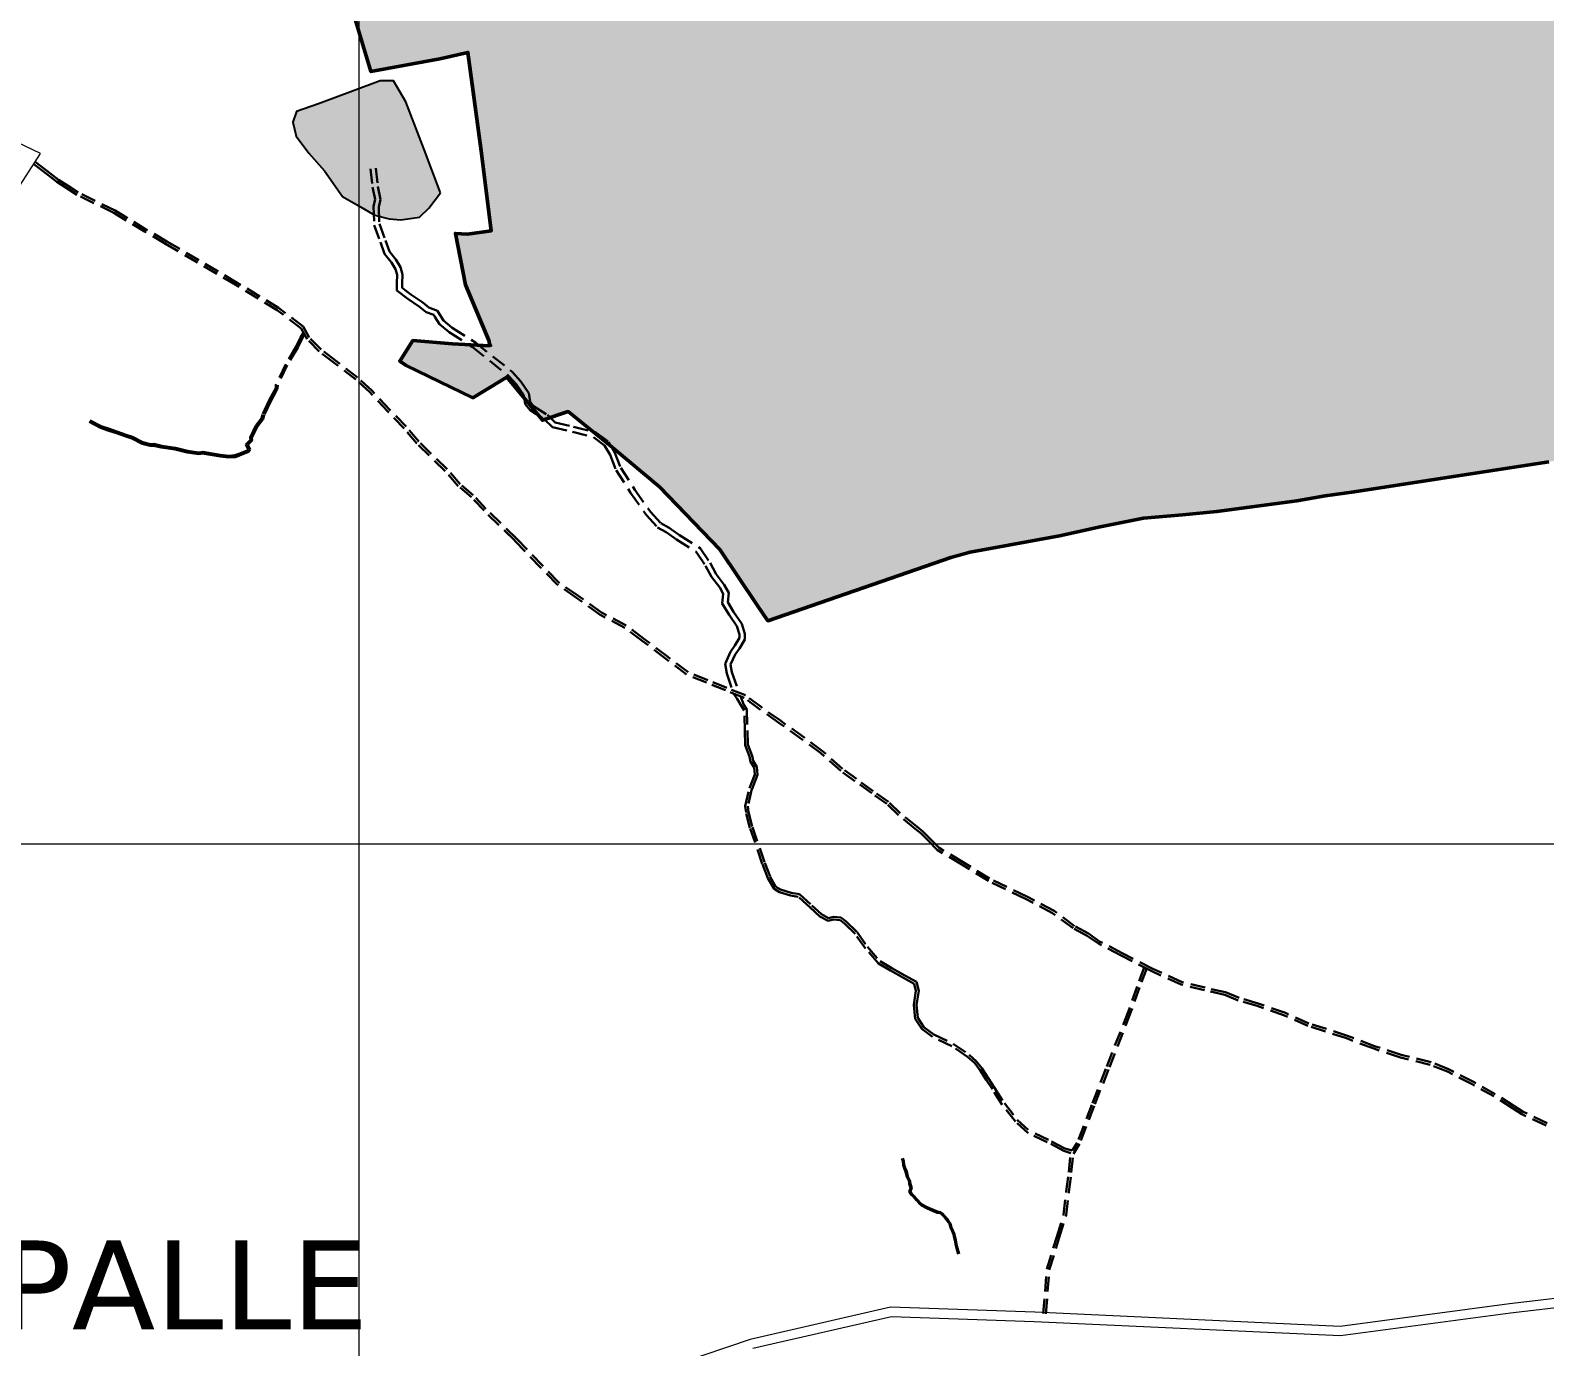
# Model space of a CAD drawing. Header units: feet. Extents: x 199174 to 214517, y 1645895 to 1656921.
# Drawn here: x 204223 to 205499, y 1650076 to 1651186 of the extents above; entities that cross this region are included whole.
import ezdxf

# ---------------------------------------------------------------- set-up
doc = ezdxf.new("R2010")
doc.units = ezdxf.units.FT
doc.header["$MEASUREMENT"] = 0
doc.linetypes.add('DASHED2', pattern=[0.375, 0.25, -0.125])
for name, color, linetype in [('B.T. ROAD', 251, 'Continuous'), ('CART TRACK', 30, 'Continuous'), ('GRID', 7, 'Continuous'), ('STREAM', 141, 'Continuous'), ('VILLAGE NAMES', 6, 'Continuous')]:
    doc.layers.add(name, color=color, linetype=linetype)
doc.layers.add('Main boundry', color=1, linetype='Continuous', lineweight=50)
doc.layers.add('PLOT BOUNDARY', color=1, linetype='Continuous', lineweight=50)
doc.layers.add('Plot 16 to 20', color=7, linetype='Continuous', true_color=0xffcce6)
doc.styles.add('STYLE1', font='verdana.ttf')

msp = doc.modelspace()

# ---------------------------------------------------------------- hatches: boundary and pattern name
at = {"layer": 'Plot 16 to 20'}
h = msp.add_hatch(color=256, dxfattribs=at)
h.dxf.hatch_style = 1
h.paths.add_polyline_path([(205860.7, 1651410.9), (205645.9, 1651410.9), (205645.9, 1651639.2), (205569.7, 1651657.1), (205456.4, 1651664.8), (205291, 1651640.3), (205225.2, 1651624.2), (205132.9, 1651631.9), (205049.7, 1651641.5), (204996.7, 1651654.2), (204960.6, 1651656.4), (204920.7, 1651637.3), (204882, 1651589.2), (204826.2, 1651579.8), (204762.5, 1651606), (204702.8, 1651635.4), (204663, 1651659.5), (204636.7, 1651671.1), (204610.5, 1651660.9), (204594.4, 1651645.7), (204577.8, 1651621.6), (204564.9, 1651599.8), (204554.7, 1651584.6), (204549.8, 1651580.5), (204566.9, 1651581.8), (204578.2, 1651583.5), (204601.5, 1651572.2), (204628.9, 1651558.6), (204627.2, 1651513.5), (204621.5, 1651500.4), (204614.7, 1651486.5), (204606.1, 1651465.1), (204604.1, 1651459.2), (204607.4, 1651410.9), (204608.7, 1651392.9), (204555.8, 1651322.5), (204523.8, 1651262.1), (204535.1, 1651257), (204502, 1651215.7), (204496.8, 1651195.3), (204510.1, 1651151), (204568.2, 1651161.7), (204591.8, 1651167.2), (204603.1, 1651084.2), (204611.4, 1651016.9), (204591.5, 1651014.1), (204581.3, 1651014.6), (204589.7, 1650971.2), (204611.4, 1650919.8), (204578.7, 1650921.6), (204545.5, 1650924.3), (204534.3, 1650907.1), (204539.8, 1650903.4), (204596, 1650876.1), (204624.5, 1650893.5), (204654.6, 1650857.2), (204676.4, 1650864.5), (204713.7, 1650834.2), (204753.2, 1650801), (204804.2, 1650748.1), (204835.7, 1650701.2), (204844.5, 1650688.1), (204998.8, 1650741.5), (205015, 1650746), (205047.4, 1650751.9), (205090.3, 1650759.8), (205124.6, 1650767.2), (205161.3, 1650774.5), (205194.1, 1650777.5), (205223, 1650780.3), (205290.3, 1650789.2), (205314.4, 1650793.4), (205338.7, 1650796.7), (205411.6, 1650808), (205502.7, 1650822.1), (205568.1, 1650833.3), (205643.8, 1650857.5), (205715.1, 1650889.9), (205775.7, 1650915.9), (205830.1, 1650941.8), (205860.7, 1650960.9)])
at = {"layer": 'STREAM'}
h = msp.add_hatch(color=256, dxfattribs=at)
h.dxf.hatch_style = 1
h.paths.add_polyline_path([(204568.7, 1651048.9), (204554.9, 1651085.4), (204539.6, 1651125.6), (204529, 1651143.3), (204517.9, 1651143.3), (204494.5, 1651134.5), (204465.8, 1651123.8), (204447.3, 1651117.5), (204444.2, 1651108.5), (204447.1, 1651096.5), (204457.8, 1651082.3), (204470.9, 1651067.3), (204486, 1651045.7), (204499.2, 1651038.2), (204513.4, 1651030.1), (204525.4, 1651026.9), (204535.4, 1651026.1), (204551, 1651028.4), (204559, 1651035.9)])

# ---------------------------------------------------------------- linework, layer by layer
at = {"linetype": 'DASHED2', "lineweight": 30, "ltscale": 50}
for points in [[(205500.4, 1650262.6), (205480, 1650272.3), (205472.2, 1650277.3), (205456.5, 1650287.3), (205438.2, 1650297.5), (205417.3, 1650308.1), (205402.8, 1650313.9), (205377.7, 1650320.1), (205355.2, 1650327.5), (205332.3, 1650336.2), (205299.8, 1650346.7), (205279.9, 1650355.5), (205257.1, 1650363.5), (205241, 1650368.1), (205229.7, 1650372.8), (205212.6, 1650376.7), (205193, 1650381.5), (205168.2, 1650392.7), (205142.3, 1650406), (205123.1, 1650416), (205113.7, 1650422.6), (205101.9, 1650428.9), (205084.6, 1650441.7), (205061.8, 1650453.8), (205030.4, 1650468.9), (205008, 1650482.7), (204987.5, 1650494.9), (204979.6, 1650502.9), (204973.8, 1650508.8), (204968.6, 1650512.9), (204954.6, 1650524.4), (204944.9, 1650533.8), (204932.1, 1650542.7), (204918, 1650553), (204906, 1650561.7), (204889.3, 1650576.5), (204873.6, 1650588.2), (204853.8, 1650602.2), (204837.6, 1650613.7), (204824.5, 1650623.3), (204809, 1650629.6), (204793, 1650636), (204776.1, 1650642.8), (204758.6, 1650656.1), (204738.6, 1650671.3), (204724.1, 1650682.3), (204703.2, 1650693.2), (204683.2, 1650707.6), (204666.7, 1650718.9), (204653, 1650733.1), (204631.3, 1650755.7), (204605.4, 1650781), (204594.7, 1650792.3), (204583.6, 1650801.7), (204572.6, 1650814.3), (204548.7, 1650837.6), (204538.1, 1650850.3), (204524.3, 1650864.5), (204509.2, 1650880.7), (204497.3, 1650891.6), (204479, 1650905.6), (204466.5, 1650915.1), (204456.3, 1650925.5), (204451.3, 1650934.6), (204431.1, 1650950), (204396.3, 1650971.2), (204336.9, 1651005.9), (204319.9, 1651015.9), (204293.3, 1651032), (204262.2, 1651047.2), (204253.2, 1651053), (204245.4, 1651058), (204237.8, 1651063.9), (204231.9, 1651068.5), (204225.9, 1651073)], [(205501.3, 1650264.6), (205481.1, 1650274.3), (205473.4, 1650279.2), (205457.6, 1650289.2), (205439.3, 1650299.4), (205418.2, 1650310.1), (205403.5, 1650316.1), (205378.3, 1650322.2), (205355.9, 1650329.7), (205333.1, 1650338.3), (205300.6, 1650348.8), (205280.7, 1650357.6), (205257.8, 1650365.6), (205241.8, 1650370.2), (205230.4, 1650375), (205213.1, 1650378.9), (205193.7, 1650383.6), (205169.1, 1650394.7), (205143.3, 1650408), (205124.2, 1650417.9), (205114.8, 1650424.5), (205103.1, 1650430.8), (205085.8, 1650443.6), (205062.8, 1650455.7), (205031.5, 1650470.9), (205009.1, 1650484.6), (204988.9, 1650496.7), (204981.2, 1650504.5), (204975.3, 1650510.4), (204970, 1650514.6), (204956.1, 1650526.1), (204946.3, 1650535.5), (204933.4, 1650544.5), (204919.3, 1650554.8), (204907.4, 1650563.4), (204890.7, 1650578.3), (204874.9, 1650590), (204855.1, 1650604), (204838.9, 1650615.5), (204825.6, 1650625.3), (204809.9, 1650631.6), (204793.9, 1650638.1), (204777.3, 1650644.8), (204760, 1650657.9), (204739.9, 1650673.1), (204725.3, 1650684.2), (204704.4, 1650695.1), (204684.5, 1650709.4), (204668.1, 1650720.6), (204654.6, 1650734.6), (204632.9, 1650757.2), (204607, 1650782.6), (204596.2, 1650793.9), (204585.2, 1650803.3), (204574.3, 1650815.9), (204550.4, 1650839.2), (204539.7, 1650851.8), (204525.9, 1650866), (204510.7, 1650882.3), (204498.7, 1650893.3), (204480.3, 1650907.4), (204468, 1650916.8), (204458.1, 1650926.9), (204453, 1650936.1), (204432.3, 1650951.8), (204397.4, 1650973.1), (204338.1, 1651007.9), (204321, 1651017.8), (204294.4, 1651033.9), (204263.3, 1651049.1), (204254.4, 1651054.9), (204246.7, 1651059.8), (204239.2, 1651065.7), (204233, 1651070.5), (204227.1, 1651075)]]:
    msp.add_lwpolyline(points, dxfattribs=at)
at = {"layer": 'B.T. ROAD', "linetype": 'Continuous', "lineweight": 15}
for points in [[(204142.5, 1650943.7), (204231.6, 1651081.9), (204035.8, 1651175.6)], [(205748.4, 1650032.9), (205684.9, 1650123.6), (205629.8, 1650131.2), (205469.6, 1650112.3), (205326.8, 1650093.3), (205069.5, 1650105.3), (204948, 1650109.5), (204829.6, 1650082.3), (204555.5, 1649989.5)], [(205742.7, 1650027.1), (205680.4, 1650116.1), (205629.8, 1650123.1), (205470.6, 1650104.4), (205327.2, 1650085.3), (205069.1, 1650097.3), (204948.8, 1650101.5), (204831.8, 1650074.6)]]:
    msp.add_lwpolyline(points, dxfattribs=at)
at = {"layer": 'CART TRACK', "linetype": 'DASHED2', "lineweight": 30, "ltscale": 50}
for points in [[(205500.4, 1650262.6), (205480, 1650272.3), (205472.2, 1650277.3), (205456.5, 1650287.3), (205438.2, 1650297.5), (205417.3, 1650308.1), (205402.8, 1650313.9), (205377.7, 1650320.1), (205355.2, 1650327.5), (205332.3, 1650336.2), (205299.8, 1650346.7), (205279.9, 1650355.5), (205257.1, 1650363.5), (205241, 1650368.1), (205229.7, 1650372.8), (205212.6, 1650376.7), (205193, 1650381.5), (205168.2, 1650392.7), (205142.3, 1650406), (205123.1, 1650416), (205113.7, 1650422.6), (205101.9, 1650428.9), (205084.6, 1650441.7), (205061.8, 1650453.8), (205030.4, 1650468.9), (205008, 1650482.7), (204987.5, 1650494.9), (204979.6, 1650502.9), (204973.8, 1650508.8), (204968.6, 1650512.9), (204954.6, 1650524.4), (204944.9, 1650533.8), (204932.1, 1650542.7), (204918, 1650553), (204906, 1650561.7), (204889.3, 1650576.5), (204873.6, 1650588.2), (204853.8, 1650602.2), (204837.6, 1650613.7), (204824.5, 1650623.3), (204809, 1650629.6), (204793, 1650636), (204776.1, 1650642.8), (204758.6, 1650656.1), (204738.6, 1650671.3), (204724.1, 1650682.3), (204703.2, 1650693.2), (204683.2, 1650707.6), (204666.7, 1650718.9), (204653, 1650733.1), (204631.3, 1650755.7), (204605.4, 1650781), (204594.7, 1650792.3), (204583.6, 1650801.7), (204572.6, 1650814.3), (204548.7, 1650837.6), (204538.1, 1650850.3), (204524.3, 1650864.5), (204509.2, 1650880.7), (204497.3, 1650891.6), (204479, 1650905.6), (204466.5, 1650915.1), (204456.3, 1650925.5), (204451.3, 1650934.6), (204431.1, 1650950), (204396.3, 1650971.2), (204336.9, 1651005.9), (204319.9, 1651015.9), (204293.3, 1651032), (204262.2, 1651047.2), (204253.2, 1651053), (204245.4, 1651058), (204237.8, 1651063.9), (204231.9, 1651068.5), (204225.9, 1651073)], [(205501.3, 1650264.6), (205481.1, 1650274.3), (205473.4, 1650279.2), (205457.6, 1650289.2), (205439.3, 1650299.4), (205418.2, 1650310.1), (205403.5, 1650316.1), (205378.3, 1650322.2), (205355.9, 1650329.7), (205333.1, 1650338.3), (205300.6, 1650348.8), (205280.7, 1650357.6), (205257.8, 1650365.6), (205241.8, 1650370.2), (205230.4, 1650375), (205213.1, 1650378.9), (205193.7, 1650383.6), (205169.1, 1650394.7), (205143.3, 1650408), (205124.2, 1650417.9), (205114.8, 1650424.5), (205103.1, 1650430.8), (205085.8, 1650443.6), (205062.8, 1650455.7), (205031.5, 1650470.9), (205009.1, 1650484.6), (204988.9, 1650496.7), (204981.2, 1650504.5), (204975.3, 1650510.4), (204970, 1650514.6), (204956.1, 1650526.1), (204946.3, 1650535.5), (204933.4, 1650544.5), (204919.3, 1650554.8), (204907.4, 1650563.4), (204890.7, 1650578.3), (204874.9, 1650590), (204855.1, 1650604), (204838.9, 1650615.5), (204825.6, 1650625.3), (204809.9, 1650631.6), (204793.9, 1650638.1), (204777.3, 1650644.8), (204760, 1650657.9), (204739.9, 1650673.1), (204725.3, 1650684.2), (204704.4, 1650695.1), (204684.5, 1650709.4), (204668.1, 1650720.6), (204654.6, 1650734.6), (204632.9, 1650757.2), (204607, 1650782.6), (204596.2, 1650793.9), (204585.2, 1650803.3), (204574.3, 1650815.9), (204550.4, 1650839.2), (204539.7, 1650851.8), (204525.9, 1650866), (204510.7, 1650882.3), (204498.7, 1650893.3), (204480.3, 1650907.4), (204468, 1650916.8), (204458.1, 1650926.9), (204453, 1650936.1), (204432.3, 1650951.8), (204397.4, 1650973.1), (204338.1, 1651007.9), (204321, 1651017.8), (204294.4, 1651033.9), (204263.3, 1651049.1), (204254.4, 1651054.9), (204246.7, 1651059.8), (204239.2, 1651065.7), (204233, 1651070.5), (204227.1, 1651075)], [(204509.8, 1651069.2), (204511.4, 1651053.5), (204513.5, 1651043.4), (204512.1, 1651037.4), (204512.8, 1651021.7), (204518, 1651007.3), (204521.6, 1650997.3), (204527.4, 1650990.1), (204530.9, 1650984.4), (204532.3, 1650979.6), (204531.9, 1650972.6), (204531.9, 1650966.5), (204541.1, 1650959.5), (204551.1, 1650952.9), (204556.6, 1650948.2), (204563.1, 1650945.9), (204563.9, 1650944.4), (204567.8, 1650938.1), (204576, 1650931.4), (204595.5, 1650919), (204626.3, 1650894.4), (204632.8, 1650887.2), (204638.8, 1650878.3), (204640, 1650870.7), (204644.2, 1650865.6), (204656.1, 1650858.1), (204663.1, 1650851.3), (204679.8, 1650847.4), (204697.5, 1650842.8), (204707, 1650835.8), (204711.6, 1650827.9), (204716.6, 1650815.1), (204728.9, 1650795.9), (204742.3, 1650777.2), (204751.6, 1650766.8), (204758.9, 1650762.7), (204767.7, 1650756.6), (204784.2, 1650746.2), (204792.1, 1650734.5), (204797.1, 1650725.1), (204804, 1650716.1), (204807, 1650710.8), (204806.1, 1650702.7), (204811.9, 1650693.2), (204818.5, 1650683.6), (204820.6, 1650676.5), (204820.6, 1650673.7), (204816.8, 1650667.3), (204813.1, 1650661.9), (204808.6, 1650651.8), (204810, 1650643.8), (204814.8, 1650629.7)], [(204514.2, 1651069.7), (204515.9, 1651054.2), (204518.1, 1651043.3), (204516.6, 1651037), (204517.2, 1651022.6), (204522.2, 1651008.8), (204525.6, 1650999.5), (204531.1, 1650992.6), (204535, 1650986.3), (204536.8, 1650980.1), (204536.4, 1650972.5), (204536.4, 1650968.7), (204543.6, 1650963.2), (204553.8, 1650956.5), (204558.9, 1650952.1), (204566.2, 1650949.5), (204567.8, 1650946.6), (204571.2, 1650941.1), (204578.6, 1650935), (204598.1, 1650922.7), (204629.4, 1650897.7), (204636.3, 1650889.9), (204643.1, 1650880), (204644.2, 1650872.6), (204647.2, 1650869.1), (204658.9, 1650861.6), (204665.3, 1650855.3), (204680.9, 1650851.7), (204699.5, 1650846.9), (204710.4, 1650838.9), (204715.6, 1650829.8), (204720.6, 1650817.1), (204732.6, 1650798.4), (204745.8, 1650780), (204754.5, 1650770.4), (204761.3, 1650766.5), (204770.2, 1650760.4), (204787.4, 1650749.4), (204795.9, 1650736.9), (204800.9, 1650727.5), (204807.7, 1650718.5), (204811.6, 1650711.8), (204810.8, 1650703.7), (204815.7, 1650695.7), (204822.6, 1650685.5), (204825.1, 1650677.1), (204825.2, 1650672.4), (204820.6, 1650664.9), (204817.1, 1650659.7), (204813.2, 1650651.2), (204814.3, 1650644.9), (204820.2, 1650627.5)], [(204454.1, 1650929.6), (204452.1, 1650926.2), (204448.5, 1650918.6), (204439.6, 1650903.7), (204431.5, 1650886.7), (204431.3, 1650884.1), (204430.3, 1650881.7), (204425.7, 1650873.3), (204420.2, 1650861.6), (204419.1, 1650858.1), (204414.5, 1650852), (204409.8, 1650842.4), (204410, 1650840.1), (204406.4, 1650836.5), (204406.6, 1650836.1), (204408.4, 1650832.7), (204406.8, 1650830.5), (204399.3, 1650827.4), (204395.8, 1650826.1), (204390.2, 1650825.8), (204383, 1650826.6), (204373, 1650828.3), (204368.3, 1650829.1), (204364.9, 1650828.6), (204355.2, 1650830.1), (204345, 1650832.5), (204333.4, 1650834.1), (204327, 1650835.7), (204324, 1650835.6), (204317.3, 1650837.3), (204308.6, 1650841.8), (204303.4, 1650843.6), (204295.5, 1650846.2), (204289.2, 1650848.3), (204282.1, 1650850.7), (204272.6, 1650855.7)], [(204453.2, 1650931.2), (204450.8, 1650926.9), (204447.1, 1650919.3), (204438.3, 1650904.4), (204430, 1650887), (204429.8, 1650884.5), (204428.9, 1650882.3), (204424.4, 1650874), (204418.8, 1650862.1), (204417.8, 1650858.8), (204413.2, 1650852.8), (204408.3, 1650842.7), (204408.5, 1650840.7), (204404.6, 1650836.7), (204405.3, 1650835.4), (204406.6, 1650832.8), (204405.8, 1650831.7), (204398.7, 1650828.9), (204395.5, 1650827.6), (204390.3, 1650827.3), (204383.2, 1650828.1), (204373.2, 1650829.8), (204368.3, 1650830.6), (204364.9, 1650830.1), (204355.5, 1650831.5), (204345.3, 1650834), (204333.7, 1650835.6), (204327.1, 1650837.2), (204324.2, 1650837.1), (204317.8, 1650838.8), (204309.2, 1650843.2), (204303.8, 1650845), (204296, 1650847.7), (204289.7, 1650849.8), (204282.7, 1650852.1), (204273.3, 1650857)], [(205099.9, 1650239.5), (205094, 1650241.3), (205080.1, 1650248.6), (205063.9, 1650256.3), (205053.2, 1650266), (205042.1, 1650280.2), (205033.8, 1650293.2), (205028.7, 1650301.1), (205023.2, 1650309.6), (205018.6, 1650315.5), (205012.9, 1650320.5), (204999.7, 1650329.7), (204983.4, 1650337.4), (204974.3, 1650344.1), (204968.8, 1650352.7), (204967.7, 1650364.5), (204969.4, 1650376.1), (204968, 1650382.2), (204958.8, 1650387.1), (204948, 1650393.4), (204937.7, 1650399.3), (204926.9, 1650411.9), (204918.1, 1650424.3), (204909.1, 1650433), (204905.4, 1650435.7), (204900, 1650436.3), (204895.5, 1650435.3), (204888.4, 1650438.9), (204880.1, 1650446.5), (204870.2, 1650455.5), (204863.8, 1650456.6), (204854.4, 1650459.5), (204849.8, 1650462.3), (204844.6, 1650471.2), (204839.9, 1650483.4), (204829.5, 1650513.6), (204826.2, 1650526.4), (204825.5, 1650531.9), (204829.1, 1650547), (204833.7, 1650558.6), (204833.1, 1650564.4), (204830, 1650569.3), (204829.2, 1650573.6), (204825.5, 1650583.4), (204825.2, 1650595.6), (204824.6, 1650612.6), (204822.4, 1650616.1), (204818.6, 1650622.3), (204815.3, 1650627.1)], [(204821.5, 1650624.5), (204824.3, 1650617.3), (204826.8, 1650613.3), (204827.4, 1650595.7), (204827.6, 1650583.8), (204831.3, 1650574.2), (204832.1, 1650570.2), (204835.3, 1650565.1), (204835.9, 1650558.2), (204831.2, 1650546.4), (204827.7, 1650531.8), (204828.4, 1650526.8), (204831.6, 1650514.2), (204842, 1650484.2), (204846.6, 1650472.2), (204851.4, 1650463.9), (204855.3, 1650461.5), (204864.3, 1650458.7), (204871.2, 1650457.6), (204881.6, 1650448.1), (204889.7, 1650440.8), (204895.8, 1650437.6), (204899.9, 1650438.5), (204906.2, 1650437.9), (204910.5, 1650434.7), (204919.8, 1650425.8), (204928.6, 1650413.2), (204939.2, 1650401.1), (204949.1, 1650395.3), (204959.9, 1650389.1), (204969.9, 1650383.7), (204971.7, 1650376.2), (204969.9, 1650364.4), (204970.9, 1650353.5), (204975.9, 1650345.6), (204984.5, 1650339.3), (205000.8, 1650331.6), (205014.2, 1650322.2), (205020.2, 1650317), (205025, 1650310.9), (205030.6, 1650302.3), (205035.6, 1650294.4), (205043.9, 1650281.5), (205054.8, 1650267.5), (205065.1, 1650258.1)], [(205161.8, 1650396), (205155.8, 1650379.8), (205148.5, 1650359.1), (205129.5, 1650310.6), (205117.6, 1650280), (205105.2, 1650248.2), (205101.1, 1650241.5), (205094.8, 1650243.4), (205081.1, 1650250.5), (205065.1, 1650258.1)], [(205163.9, 1650395.2), (205157.8, 1650379.1), (205150.5, 1650358.4), (205131.6, 1650309.8), (205119.6, 1650279.2), (205107.2, 1650247.2), (205102.1, 1650238.9)], [(204957.4, 1650235), (204958.2, 1650232.5), (204958.6, 1650229.4), (204959.4, 1650226.6), (204960.7, 1650223.6), (204961.8, 1650219.4), (204963.6, 1650215.6), (204963.8, 1650213.5), (204964.8, 1650210.1), (204964.4, 1650209.1), (204963.7, 1650207.4), (204964.9, 1650204.9), (204967.2, 1650202.6), (204969.5, 1650199.9), (204970.6, 1650198.8), (204972, 1650197), (204974.1, 1650195.4), (204978.4, 1650193.1), (204983.8, 1650190.6), (204987.3, 1650189.2), (204989.9, 1650188.8), (204991.2, 1650187.8), (204993, 1650185.9), (204994.6, 1650183.7), (204996.8, 1650180.8), (204997.6, 1650179.7), (204998.5, 1650176.5), (204999.8, 1650173.7), (205001.1, 1650170.9), (205001.4, 1650169.2), (205002.1, 1650166.1), (205002.6, 1650162.7), (205003.5, 1650159.2), (205004.9, 1650154.2)], [(204958.3, 1650235.3), (204959.1, 1650232.7), (204959.5, 1650229.6), (204960.3, 1650226.9), (204961.6, 1650223.9), (204962.6, 1650219.7), (204964.5, 1650215.9), (204964.7, 1650213.6), (204965.8, 1650210.1), (204965.3, 1650208.7), (204964.7, 1650207.4), (204965.6, 1650205.4), (204967.9, 1650203.2), (204970.2, 1650200.5), (204971.3, 1650199.4), (204972.7, 1650197.7), (204974.6, 1650196.1), (204978.8, 1650193.9), (204984.2, 1650191.5), (204987.6, 1650190.1), (204990.2, 1650189.7), (204991.8, 1650188.5), (204993.8, 1650186.4), (204995.3, 1650184.2), (204997.5, 1650181.3), (204998.4, 1650180.1), (204999.4, 1650176.8), (205000.6, 1650174.1), (205002, 1650171.2), (205002.3, 1650169.4), (205003, 1650166.3), (205003.5, 1650162.8), (205004.4, 1650159.4), (205005.8, 1650154.5)], [(205076.7, 1650104.2), (205079.7, 1650141.5), (205088, 1650168.8), (205093.7, 1650187.5), (205096.1, 1650207), (205098.1, 1650223.3), (205099.9, 1650239.5)], [(205078.9, 1650104), (205081.8, 1650141.1), (205090.1, 1650168.2), (205095.9, 1650187), (205098.3, 1650206.8), (205100.3, 1650223.1), (205102.1, 1650238.9)]]:
    msp.add_lwpolyline(points, dxfattribs=at)
at = {"layer": 'GRID', "color": 254, "lineweight": 0}
for p, q in [((204500, 1656500), (204500, 1648146.9)), ((199594.7, 1650500), (211153, 1650500))]:
    msp.add_line(p, q, dxfattribs=at)
at = {"layer": 'Main boundry', "lineweight": 50, "flags": 128}
msp.add_lwpolyline([(204496.8, 1651195.3), (204510.1, 1651151), (204568.2, 1651161.7), (204591.8, 1651167.2), (204603.1, 1651084.2), (204611.4, 1651016.9), (204591.5, 1651014.1), (204581.3, 1651014.6), (204589.7, 1650971.2), (204609.7, 1650923.9), (204610, 1650919.9), (204578.7, 1650921.6), (204545.5, 1650924.3), (204534.3, 1650907.1), (204539.8, 1650903.4), (204596, 1650876.1), (204624.5, 1650893.5), (204654.6, 1650857.2), (204676.4, 1650864.5), (204713.7, 1650834.2), (204753.2, 1650801), (204804.2, 1650748.1), (204835.7, 1650701.2), (204844.5, 1650688.1), (204998.8, 1650741.5), (205015, 1650746), (205047.4, 1650751.9), (205090.3, 1650759.8), (205124.6, 1650767.2), (205161.3, 1650774.5), (205194.1, 1650777.5), (205223, 1650780.3), (205290.3, 1650789.2), (205314.4, 1650793.4), (205338.7, 1650796.7), (205411.6, 1650808), (205502.7, 1650822.1)], dxfattribs=at)
at = {"layer": 'PLOT BOUNDARY', "lineweight": 30, "flags": 128}
msp.add_lwpolyline([(204496.8, 1651195.3), (204510.1, 1651151), (204568.2, 1651161.7), (204591.8, 1651167.2), (204603.1, 1651084.2), (204611.4, 1651016.9), (204591.5, 1651014.1), (204581.3, 1651014.6), (204589.7, 1650971.2), (204611.4, 1650919.8), (204578.7, 1650921.6), (204545.5, 1650924.3), (204534.3, 1650907.1), (204539.8, 1650903.4), (204596, 1650876.1), (204624.5, 1650893.5), (204654.6, 1650857.2), (204676.4, 1650864.5), (204713.7, 1650834.2), (204753.2, 1650801), (204804.2, 1650748.1), (204835.7, 1650701.2), (204844.5, 1650688.1), (204998.8, 1650741.5), (205015, 1650746), (205047.4, 1650751.9), (205090.3, 1650759.8), (205124.6, 1650767.2), (205161.3, 1650774.5), (205194.1, 1650777.5), (205223, 1650780.3), (205290.3, 1650789.2), (205314.4, 1650793.4), (205338.7, 1650796.7), (205411.6, 1650808), (205502.7, 1650822.1)], dxfattribs=at)
at = {"layer": 'STREAM'}
msp.add_lwpolyline([(204568.7, 1651048.9), (204554.9, 1651085.4), (204539.6, 1651125.6), (204529, 1651143.3), (204517.9, 1651143.3), (204494.5, 1651134.5), (204465.8, 1651123.8), (204447.3, 1651117.5), (204444.2, 1651108.5), (204447.1, 1651096.5), (204457.8, 1651082.3), (204470.9, 1651067.3), (204486, 1651045.7), (204499.2, 1651038.2), (204513.4, 1651030.1), (204525.4, 1651026.9), (204535.4, 1651026.1), (204551, 1651028.4), (204559, 1651035.9), (204568.7, 1651048.9)], dxfattribs=at)

# ---------------------------------------------------------------- texts
at = {"layer": 'VILLAGE NAMES', "color": 1, "linetype": 'Continuous', "style": 'STYLE1'}
msp.add_text('RAMACHANDRAYAPALLE', height=75, dxfattribs=at).set_placement((203244.1, 1650090.8, -158))

doc.saveas('drawing.dxf')
